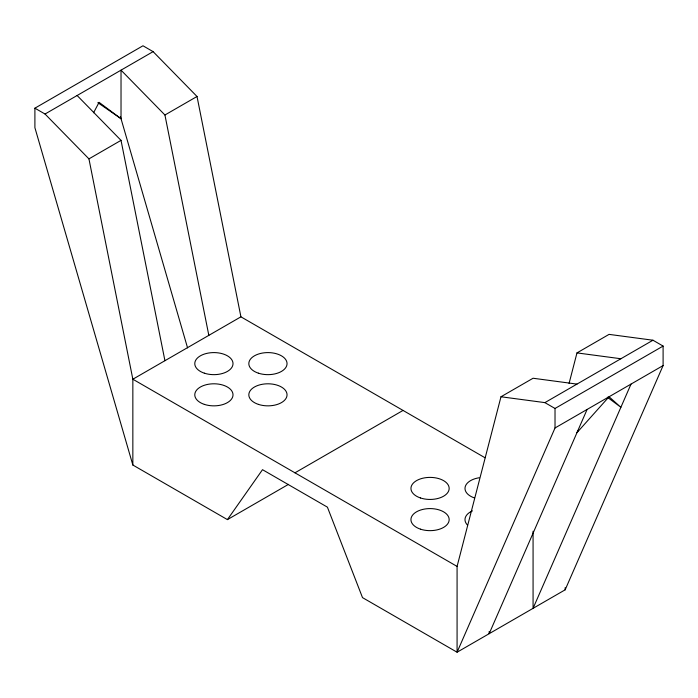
<?xml version="1.0" encoding="UTF-8"?>
<svg xmlns="http://www.w3.org/2000/svg" width="698" height="698" viewBox="0 0 698 698"><rect width="100%" height="100%" fill="white"/><g stroke="black" fill="none" stroke-linecap="round" stroke-linejoin="round"><path stroke-width="1.05" d="M485.04 457.766L240.923 316.831L197.019 96.481L153.106 51.635L142.977 45.78L34.9 108.181L34.9 127.682L132.847 465.025L227.417 519.617L262.509 469.684L327.414 507.158L362.506 597.619L457.077 652.22L457.077 566.418L500.981 396.769L533.071 378.246L576.976 384.101M569.071 383.455L576.976 352.9L609.057 334.377L652.97 340.223L663.1 346.077L663.1 365.569L565.153 589.819L457.077 652.22L555.023 427.97L555.023 408.47L663.1 346.077M587.105 409.447L489.167 633.697L489.167 631.524M631.018 384.101L533.071 608.342L533.071 531.23M93.584 112.762L99.072 102.336L121.024 118.704L121.024 70.158L164.929 115.004L208.833 335.354M577.97 430.745L576.976 432.647L609.057 396.769L620.88 407.292L607.373 397.223M34.9 108.181L45.03 114.027L153.106 51.635M132.847 465.025L132.847 379.223L88.943 158.882L121.024 140.359L77.12 95.504M164.929 115.004L197.019 96.481M240.923 316.831L132.847 379.223L457.077 566.418M294.957 472.825L403.043 410.424M227.417 519.617L288.501 484.351M500.981 396.769L544.894 402.624L652.97 340.223M555.023 427.97L663.1 365.569M576.976 352.9L620.88 358.746M544.894 402.624L555.023 408.47M97.851 102.658L121.024 118.704M45.03 114.027L88.943 158.882M120.431 116.653L187.57 347.892M121.024 140.359L164.929 360.7M565.153 587.646L565.153 589.819M474.544 497.971A19.108 11.028 0 0 1 465.156 486.986A19.108 11.028 0 0 1 479.151 477.764M467.547 525.132A19.108 11.028 0 0 1 472.467 510.866M420.501 529.171A19.108 11.028 0 0 0 449.163 519.617A19.108 11.028 0 0 0 420.501 510.064A19.108 11.028 0 0 0 420.501 529.171M420.501 497.971A19.108 11.028 0 0 0 449.163 488.425A19.108 11.028 0 0 0 420.501 478.872A19.108 11.028 0 0 0 420.501 497.971M204.348 404.378A19.108 11.028 0 0 0 233.01 394.824A19.108 11.028 0 0 0 204.348 385.27A19.108 11.028 0 0 0 204.348 404.378M204.348 373.177A19.108 11.028 0 0 0 233.01 363.623A19.108 11.028 0 0 0 204.348 354.069A19.108 11.028 0 0 0 204.348 373.177M258.391 373.177A19.108 11.028 0 0 0 287.044 363.623A19.108 11.028 0 0 0 258.391 354.069A19.108 11.028 0 0 0 258.391 373.177M258.391 404.378A19.108 11.028 0 0 0 287.044 394.824A19.108 11.028 0 0 0 258.391 385.27A19.108 11.028 0 0 0 258.391 404.378"/></g></svg>
